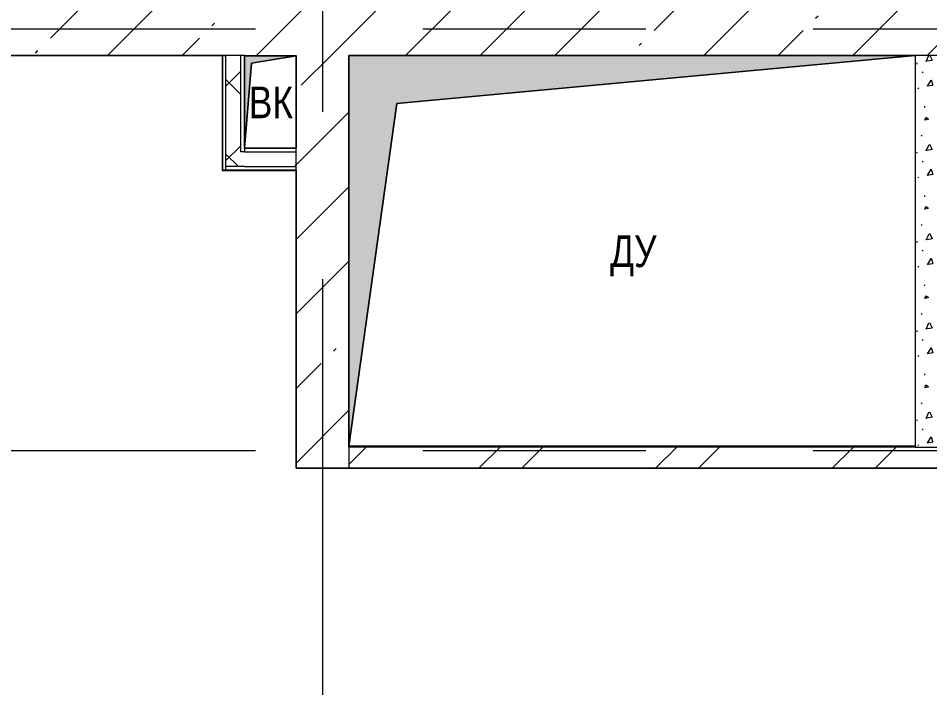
# Model space of a CAD drawing. Header units: millimetres. Extents: x 48966 to 155647, y -43515 to 26217.
# Drawn here: x 121199 to 126388, y -17233 to -13420 of the extents above; entities that cross this region are included whole.
import ezdxf

# ---------------------------------------------------------------- set-up
doc = ezdxf.new("R2010")
doc.units = ezdxf.units.MM
doc.linetypes.add('Осевые', pattern=[6350, 1270, -952.5, 3175, -952.5])
for name, color, linetype, lineweight in [('Обобщенные модели', 7, 'Continuous', 9), ('Общие ребра', 7, 'Continuous', 9), ('Оси-2', 7, 'Осевые', 9), ('Перекрытия', 7, 'Continuous', 9), ('Стены-1', 7, 'Continuous', 18), ('Типовые аннотации', 7, 'Continuous', 9), ('Штриховка разреза-1', 7, 'Continuous', 9), ('Элементы узлов', 7, 'Continuous', 9), ('Элементы узлов-1', 7, 'Continuous', 5)]:
    doc.layers.add(name, color=color, linetype=linetype, lineweight=lineweight)
doc.layers.add('Обобщенные модели-2', color=7, linetype='Continuous', lineweight=9, true_color=0xffbc79)
doc.styles.add('Arial', font='Arial.ttf', dxfattribs={"width": 0.8, "height": 180})
pattern_1 = [(45, (0, 0), (-212.132, 212.132), []), (135, (0, 0), (-212.132, -212.132), [])]
pattern_2 = [(45, (0, 0), (-424.264, 424.264), [600, -100, 20, -100]), (45, (0, 424), (-424.264, 424.264), [])]

# ---------------------------------------------------------------- blocks, each defined once
blk = doc.blocks.new('170_ОтверстиеПрямоугольноеВертикальное - 170_ОтверстиеПрямоугольноеВертикальное-5689258-План 5-го этажа на отм_ _12_600')
at = {"layer": 'Обобщенные модели'}
for p, q in [((-1614.8, -1112.5), (-1614.8, 1112.5)), ((-1614.8, 1112.5), (1614.8, 1112.5)), ((1608.8, -1112.5), (-1614.8, -1112.5))]:
    blk.add_line(p, q, dxfattribs=at)
blk = doc.blocks.new('170_ОтверстиеПрямоугольноеВертикальное - 170_ОтверстиеПрямоугольноеВертикальное-5689278-План 5-го этажа на отм_ _12_600')
at = {"layer": 'Обобщенные модели'}
for p, q in [((-147.5, -262.5), (-147.5, 262.5)), ((-147.5, 262.5), (147.5, 262.5)), ((147.5, 262.5), (147.5, -262.5)), ((147.5, -262.5), (-147.5, -262.5))]:
    blk.add_line(p, q, dxfattribs=at)

msp = doc.modelspace()

# ---------------------------------------------------------------- hatches: boundary and pattern name
at = {"layer": 'Штриховка разреза-1'}
h = msp.add_hatch(dxfattribs=at)
h.set_pattern_fill('FP_2', color=256, style=0, pattern_type=2)
h.set_pattern_definition(pattern_2)
h.paths.add_polyline_path([(128781.6, -13632.9), (128781.6, -13332.9), (122381.6, -13332.9), (122381.6, -13632.9), (128217.5, -13632.9)], flags=0)
h.paths.add_polyline_path([(120881.6, -13632.9), (120881.6, -13332.9), (110481.6, -13332.9), (110481.6, -13632.9), (120401.3, -13632.9)], flags=0)
h = msp.add_hatch(dxfattribs=at)
h.set_pattern_fill('FP_2', color=256, style=0, pattern_type=2)
h.set_pattern_definition(pattern_2)
h.paths.add_polyline_path([(122381.6, -13632.9), (122381.6, -13332.9), (120881.6, -13332.9), (120881.6, -13632.9), (121554, -13632.9)], flags=0)
h = msp.add_hatch(dxfattribs=at)
h.set_pattern_fill('FP_3', color=256, style=0, pattern_type=2)
h.set_pattern_definition(pattern_1)
h.paths.add_polyline_path([(122466.6, -14265.4), (122466.6, -13632.9), (122381.6, -13632.9), (122381.6, -14265.4)], flags=0)
h = msp.add_hatch(dxfattribs=at)
h.set_pattern_fill('FP_2', color=256, style=0, pattern_type=2)
h.set_pattern_definition(pattern_2)
h.paths.add_polyline_path([(122781.6, -15982.9), (123081.6, -15982.9), (123081.6, -13632.9), (122781.6, -13632.9), (122781.6, -14577)], flags=0)
h = msp.add_hatch(dxfattribs=at)
h.set_pattern_fill('FP_5', color=256, style=0, pattern_type=2)
h.set_pattern_definition([(315, (203.2, 20.32), (507.9997, 0), [7.184, -711.236]), (63.435, (279.4, 76.2), (-0.0009, 508.0002), [11.359, -1124.563]), (90, (121.9, 60.96), (-508, 508), [10.16, -497.84]), (315, (0, 127), (507.9997, 0), [7.184, -711.236]), (270, (330.2, 40.64), (508, -508), [6.706, -501.294]), (270, (213.36, 386.1), (508, -508), [6.706, -501.294]), (45, (284.48, 441.96), (0, 507.9997), [7.184, -711.236]), (90, (182.9, 182.9), (-508, 508), [6.706, -501.294]), (90, (121.9, 259.1), (-508, 508), [6.706, -501.294]), (270, (279.4, 238.76), (508, -508), [6.706, -501.294]), (45, (127, 426.72), (0, 507.9997), [7.184, -711.236]), (45, (20.32, 284.48), (0, 507.9997), [7.184, -711.236]), (270, (10.16, 492.76), (508, -508), [6.706, -501.294]), (315, (335.28, 406.4), (507.9997, 0), [7.184, -711.236]), (90, (477.5, 71.1), (-508, 508), [6.706, -501.294]), (315, (355.6, 137.16), (507.9997, 0), [7.184, -711.236]), (90, (477.5, 264.16), (-508, 508), [10.16, -497.84]), (90, (482.6, 436.9), (-508, 508), [6.706, -501.294]), (90, (375.9, 294.64), (-508, 508), [6.706, -501.294]), (315, (360.68, 497.84), (507.9997, 0), [7.184, -711.236]), (0, (477.5, 497.84), (508, 508), [6.706, -501.294]), (315, (91.44, 508), (507.9997, 0), [7.184, -711.236]), (270, (233.7, 132.1), (508, -508), [6.706, -501.294]), (0, (452.1, 172.7), (508, 508), [6.706, -501.294]), (56.31, (274.32, 5.08), (507.99879, 1016.00085), [18.316, -1813.304]), (315, (284.48, 20.32), (507.9997, 0), [14.368, -704.052]), (194.036, (294.64, 10.16), (-1524.00192, -507.99336), [20.945, -2073.592]), (60.255, (30.48, 45.72), (508.00199, 1015.99946), [40.956, -4054.671]), (293.199, (50.8, 81.28), (508.006508, -1015.996307), [38.688, -3830.124]), (180, (66.04, 45.7), (-508, -508), [35.56, -472.44]), (63.435, (20.32, 213.36), (-0.0009, 508.0002), [22.718, -1113.204]), (315, (30.48, 233.68), (507.9997, 0), [14.368, -704.052]), (206.565, (40.64, 223.52), (-508.00066, -508.0002), [22.718, -1113.204]), (66.801, (386.08, 50.8), (1016.01901, 2539.993042), [38.688, -3830.124]), (296.565, (401.32, 86.36), (508.0002, -508.00066), [34.078, -1101.845]), (189.462, (416.56, 55.88), (-2540.002556, -507.985985), [30.901, -3059.143]), (82.875, (203.2, 248.92), (-0.000517, 507.999884), [40.956, -4054.671]), (315, (208.28, 289.56), (507.9997, 0), [35.921, -682.5]), (206.565, (233.68, 264.16), (-508.00066, -508.0002), [34.078, -1101.845]), (71.565, (375.92, 223.52), (0.00014, 507.99998), [16.064, -1590.373]), (326.31, (381, 238.76), (1016.00085, -507.99879), [18.316, -1813.304]), (194.036, (396.24, 228.6), (-1524.00192, -507.99336), [20.945, -2073.592]), (60.255, (167.64, 472.44), (508.00199, 1015.99946), [40.956, -4054.671]), (288.435, (187.96, 508), (508.0012, -1015.99951), [32.129, -1574.308]), (189.462, (198.12, 477.52), (-2540.002556, -507.985985), [30.901, -3059.143]), (63.435, (40.64, 411.48), (-0.0009, 508.0002), [34.078, -1101.845]), (296.565, (55.88, 441.96), (508.0002, -508.00066), [34.078, -1101.845]), (180, (71.1, 411.5), (-508, -508), [30.48, -477.52]), (56.31, (106.68, 320.04), (507.99879, 1016.00085), [18.316, -1813.304]), (326.31, (116.84, 335.28), (1016.00085, -507.99879), [18.316, -1813.304]), (191.31, (132.08, 325.12), (-2031.99947, -508.00241), [25.903, -2564.399]), (63.435, (279.4, 365.76), (-0.0009, 508.0002), [22.718, -1113.204]), (326.31, (289.56, 386.08), (1016.00085, -507.99879), [18.316, -1813.304]), (201.801, (304.8, 375.92), (-1016.00392, -507.992605), [27.357, -2708.307]), (60.255, (391.16, 416.56), (508.00199, 1015.99946), [40.956, -4054.671]), (288.435, (411.48, 452.12), (508.0012, -1015.99951), [32.129, -1574.308]), (189.462, (421.64, 421.64), (-2540.002556, -507.985985), [30.901, -3059.143]), (56.31, (462.28, 330.2), (507.99879, 1016.00085), [18.316, -1813.304]), (315, (472.44, 345.44), (507.9997, 0), [14.368, -704.052]), (194.036, (482.6, 335.28), (-1524.00192, -507.99336), [20.945, -2073.592])])
h.paths.add_polyline_path([(126505.3, -15862.9), (126505.3, -13632.9), (126305.3, -13632.9), (126305.3, -15862.9)], flags=0)
h = msp.add_hatch(dxfattribs=at)
h.set_pattern_fill('FP_3', color=256, style=0, pattern_type=2)
h.set_pattern_definition(pattern_1)
h.paths.add_polyline_path([(122781.6, -14265.4), (122781.6, -14180.4), (122466.6, -14180.4), (122466.6, -14265.4), (122486.6, -14265.4)], flags=0)
h = msp.add_hatch(dxfattribs=at)
h.set_pattern_fill('FP_4', color=256, style=0, pattern_type=2)
h.set_pattern_definition([(45, (0, 0), (-502.8943, 502.8943), []), (45, (0, 762), (-502.8943, 502.8943), [])])
h.paths.add_polyline_path([(128781.6, -15982.9), (128781.6, -15862.9), (123081.6, -15862.9), (123081.6, -15982.9), (128217.5, -15982.9)], flags=0)
at = {"layer": 'Элементы узлов-1'}
for points in [[(122486.6, -14160.4), (122527.6, -13676.4), (122781.6, -13635.4), (122486.6, -13635.4)], [(123081.6, -15857.9), (123354.4, -13905.6), (126305.3, -13632.9), (123081.6, -13632.9), (123081.6, -14577)]]:
    msp.add_hatch(color=256, dxfattribs=at).paths.add_polyline_path(points, flags=0)

# ---------------------------------------------------------------- linework, layer by layer
at = {"layer": 'Обобщенные модели-2'}
for p, q in [((126311.3, -13632.9), (123081.6, -13632.9)), ((123081.6, -13632.9), (123081.6, -15857.9)), ((123081.6, -15857.9), (126305.3, -15857.9))]:
    msp.add_line(p, q, dxfattribs=at)
at = {"layer": 'Общие ребра'}
for p, q in [((122381.6, -14265.4), (122381.6, -13632.9)), ((122466.6, -13632.9), (122381.6, -13632.9)), ((122486.6, -13632.9), (122466.6, -13632.9)), ((122466.6, -14180.4), (122466.6, -13632.9)), ((126505.3, -13632.9), (126305.3, -13632.9)), ((122486.6, -14160.4), (122486.6, -14180.4)), ((122781.6, -14180.4), (122781.6, -14160.4)), ((122486.6, -14180.4), (122466.6, -14180.4)), ((122486.6, -14180.4), (122781.6, -14180.4)), ((122781.6, -14265.4), (122781.6, -14180.4)), ((122466.6, -14265.4), (122381.6, -14265.4)), ((122381.6, -14285.4), (122381.6, -14265.4)), ((122381.6, -14285.4), (122381.6, -14265.4)), ((122486.6, -14265.4), (122466.6, -14265.4)), ((122486.6, -14265.4), (122781.6, -14265.4)), ((122781.6, -14285.4), (122781.6, -14265.4)), ((123081.6, -15862.9), (123081.6, -15982.9)), ((126305.3, -15862.9), (126505.3, -15862.9))]:
    msp.add_line(p, q, dxfattribs=at)
at = {"layer": 'Оси-2'}
for p, q in [((122931.6, 25417.1), (122931.6, -41737.8)), ((150171.6, -13482.9), (50565.6, -13482.9)), ((150171.6, -15882.9), (50565.6, -15882.9))]:
    msp.add_line(p, q, dxfattribs=at)
at = {"layer": 'Перекрытия'}
for p, q in [((122361.6, -13632.9), (120401.3, -13632.9)), ((122361.6, -14285.4), (122361.6, -13632.9)), ((123081.3, -13632.9), (126311.3, -13632.9)), ((122781.6, -14285.4), (122361.6, -14285.4)), ((122781.6, -15982.9), (122781.6, -14285.4)), ((126311.3, -15862.9), (123081.6, -15862.9)), ((128781.6, -15982.9), (122781.6, -15982.9))]:
    msp.add_line(p, q, dxfattribs=at)
at = {"layer": 'Стены-1'}
for p, q in [((120881.6, -13632.9), (122381.6, -13632.9)), ((122361.6, -13632.9), (122361.6, -14285.4)), ((122381.6, -13632.9), (122361.6, -13632.9)), ((122486.6, -14160.4), (122486.6, -13632.9)), ((122486.6, -13632.9), (122781.6, -13632.9)), ((122781.6, -13632.9), (122781.6, -14160.4)), ((123081.6, -13632.9), (126305.3, -13632.9)), ((123081.6, -15862.9), (123081.6, -13632.9)), ((126305.3, -13632.9), (126305.3, -15862.9)), ((122781.6, -14160.4), (122486.6, -14160.4)), ((122359.6, -14285.4), (122359.6, -14287.4)), ((122359.6, -14287.4), (122779.6, -14287.4)), ((122361.6, -14285.4), (122381.6, -14285.4)), ((122779.6, -14285.4), (122361.6, -14285.4)), ((122381.6, -14285.4), (122486.6, -14285.4)), ((122486.6, -14285.4), (122781.6, -14285.4)), ((122781.6, -14285.4), (122781.6, -15982.9)), ((126305.3, -15862.9), (123081.6, -15862.9)), ((122781.6, -15982.9), (123081.6, -15982.9)), ((123081.6, -15982.9), (128781.6, -15982.9))]:
    msp.add_line(p, q, dxfattribs=at)
at = {"layer": 'Элементы узлов'}
for p, q in [((122781.6, -13635.4), (122486.6, -13635.4)), ((122486.6, -13635.4), (122486.6, -14160.4)), ((122781.6, -13635.4), (122527.6, -13676.4)), ((122527.6, -13676.4), (122781.6, -13635.4)), ((122781.6, -14160.4), (122781.6, -13635.4)), ((126311.3, -13632.9), (123081.6, -13632.9)), ((123081.6, -13632.9), (123081.6, -15857.9)), ((126305.3, -13633.4), (123354.4, -13905.6)), ((123354.4, -13905.6), (126305.3, -13633.4)), ((122527.6, -13676.4), (122486.6, -14160.4)), ((122486.6, -14160.4), (122527.6, -13676.4)), ((123354.4, -13905.6), (123081.6, -15857.9)), ((123081.6, -15857.9), (123354.4, -13905.6)), ((122486.6, -14160.4), (122781.6, -14160.4)), ((123081.6, -15857.9), (126305.3, -15857.9))]:
    msp.add_line(p, q, dxfattribs=at)

# ---------------------------------------------------------------- block references
for name, p in [('170_ОтверстиеПрямоугольноеВертикальное - 170_ОтверстиеПрямоугольноеВертикальное-5689278-План 5-го этажа на отм_ _12_600', (122634.1, -13897.9)), ('170_ОтверстиеПрямоугольноеВертикальное - 170_ОтверстиеПрямоугольноеВертикальное-5689258-План 5-го этажа на отм_ _12_600', (124696.4, -14745.4))]:
    msp.add_blockref(name, p, dxfattribs=at)

# ---------------------------------------------------------------- texts
at = {"layer": 'Типовые аннотации', "char_height": 180, "attachment_point": 1, "style": 'Arial'}
for s, insert, width in [('ВК', (122511.9, -13809.9), 307.848), ('ДУ', (124568.7, -14657.4), 320.675)]:
    msp.add_mtext(s, dxfattribs=dict(at, insert=insert, width=width))

doc.saveas('drawing.dxf')
